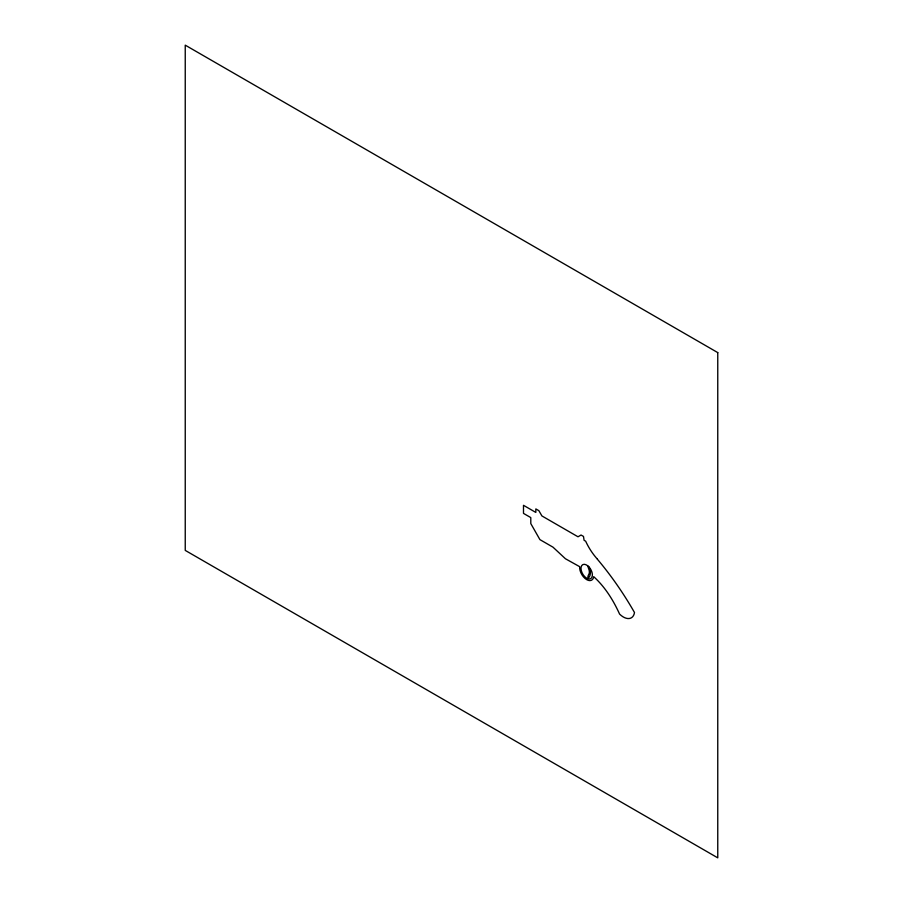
<?xml version="1.0" encoding="UTF-8"?>
<svg xmlns="http://www.w3.org/2000/svg" width="903" height="903" viewBox="0 0 903 903"><rect width="100%" height="100%" fill="white"/><g stroke="black" fill="none" stroke-linecap="round" stroke-linejoin="round"><path stroke-width="1.35" d="M587.684 565.763L589.106 567.095A8.037 4.639 60 0 1 592.345 574.353L592.278 576.024A8.037 4.639 60 0 1 586.419 578.044A8.037 4.639 60 0 1 581.024 568.924L581.092 567.253A8.037 4.639 60 0 1 587.684 565.763L589.174 570.301A10.396 6.005 60 0 1 589.298 573.27C585.799 579.534 589.873 579.06 590.427 573.191A10.351 5.971 60 0 0 590.144 570.301L589.106 567.095M597.436 559.194A41.933 24.212 60 0 1 585.663 541.202L584.094 540.299L583.485 536.427L581.047 535.027L578.01 536.788L541.913 515.94L538.877 510.68L535.829 508.92L535.829 512.43L523.492 505.308L523.492 513.389L530.795 517.6L530.795 523.582L539.915 539.622L552.997 547.173L565.436 558.754L579.681 566.689L579.67 568.438A10.001 5.768 60 0 0 586.634 579.613A10.001 5.768 60 0 0 593.689 576.656C605.044 586.95 613.295 600.202 619.582 614.074A15.915 9.188 60 0 0 634.493 612.516A212.352 122.605 60 0 0 597.402 559.239M717.761 352.599L185.239 45.15L185.239 550.401L717.761 857.85L717.761 352.599"/></g></svg>
